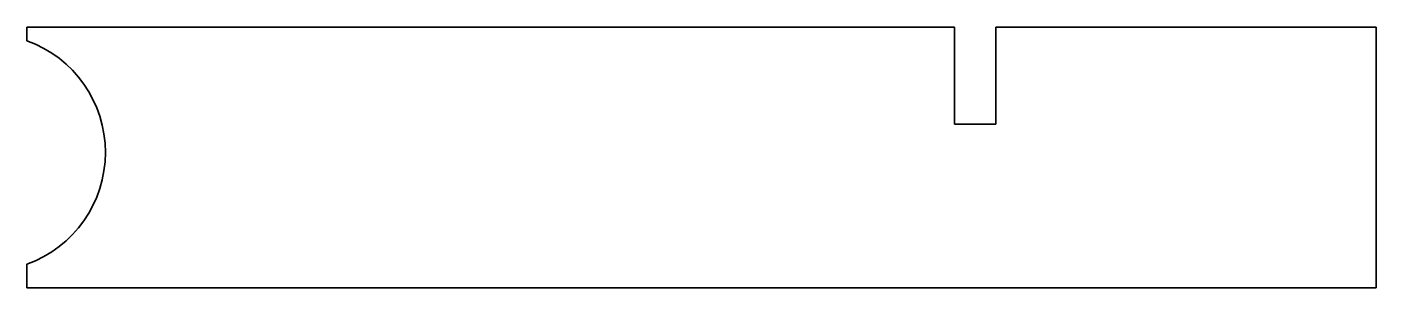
# Model space of a CAD drawing. Extents: x 45 to 205, y 118 to 149.
import ezdxf

# ---------------------------------------------------------------- set-up
doc = ezdxf.new("R2010")
doc.units = 0

msp = doc.modelspace()

# ---------------------------------------------------------------- linework, layer by layer
at = {"color": 7, "lineweight": 35}
for p, q in [((45.371628, 149.154541), (155.371628, 149.154541)), ((160.271622, 149.154541), (205.371628, 149.154541)), ((205.371628, 149.154541), (205.371628, 118.270752)), ((205.371628, 118.270752), (45.371628, 118.270752))]:
    msp.add_line(p, q, dxfattribs=at)
at = {"color": 7, "lineweight": 35, "ltscale": 0.04057}
msp.add_line((45.371628, 147.531738), (45.371628, 149.154541), dxfattribs=at)
at = {"color": 7, "lineweight": 35, "ltscale": 0.287292}
for p, q in [((155.371628, 149.154541), (155.371628, 137.662842)), ((160.271622, 137.662842), (160.271622, 149.154541))]:
    msp.add_line(p, q, dxfattribs=at)
at = {"color": 7, "lineweight": 35, "ltscale": 0.1225}
msp.add_line((155.371628, 137.662842), (160.271622, 137.662842), dxfattribs=at)
at = {"color": 7, "lineweight": 35, "ltscale": 0.070398}
msp.add_line((45.371628, 118.270752), (45.371628, 121.08667), dxfattribs=at)
at = {"color": 7, "lineweight": 35}
msp.add_arc((40.621323, 134.309082), 14.049885, 289.761319, 70.238681, dxfattribs=at)

doc.saveas('drawing.dxf')
